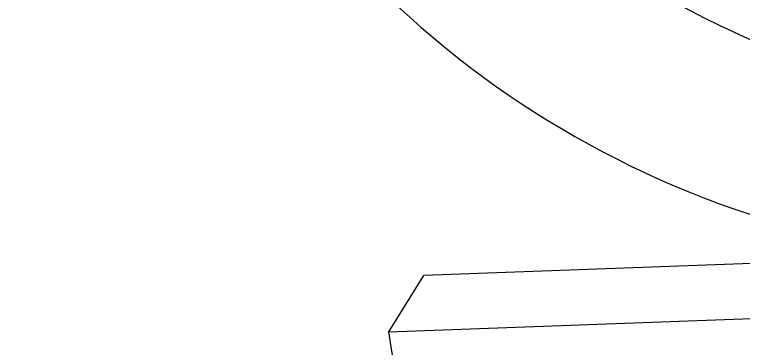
# Model space of a CAD drawing. Header units: millimetres. Extents: x -294 to 2792, y 5 to 1659.
# Drawn here: x 705.409 to 707.094, y 561.553 to 562.325 of the extents above; entities that cross this region are included whole.
import ezdxf

# ---------------------------------------------------------------- set-up
doc = ezdxf.new("R2010")
doc.units = ezdxf.units.MM
doc.layers.get('0').update_dxf_attribs({"lineweight": 18})

msp = doc.modelspace()

# ---------------------------------------------------------------- linework, layer by layer
at = {"color": 7, "linetype": 'Continuous', "lineweight": 25}
for p, q in [((708.261, 561.7927), (706.3558, 561.7213)), ((706.2742, 561.591), (706.3558, 561.7213)), ((706.2742, 561.591), (708.1795, 561.6624)), ((706.3072, 561.3915), (706.2742, 561.591))]:
    msp.add_line(p, q, dxfattribs=at)
for centre, radius, start, end in [((708.0019, 564.2851), 2.2062, 198.4252, 259.4932), ((707.798, 563.9593), 2.2062, 198.4252, 259.4932), ((707.3549, 563.453), 3.2316, 187.6623, 254.3147)]:
    msp.add_arc(centre, radius, start, end, dxfattribs=at)

doc.saveas('drawing.dxf')
